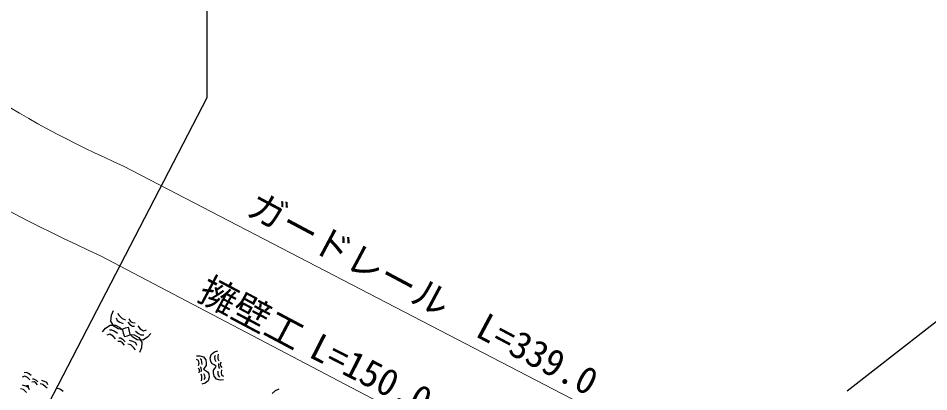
# Model space of a CAD drawing. Units: millimetres, scale not verified. Extents: x 40000 to 680000, y 20000 to 380000.
# Drawn here: x 404152 to 465562, y 315355 to 340555 of the extents above; entities that cross this region are included whole.
import ezdxf
from ezdxf.enums import TextEntityAlignment as Align

# ---------------------------------------------------------------- set-up
doc = ezdxf.new("R2010")
doc.units = ezdxf.units.MM
doc.header["$LTSCALE"] = 1000
for name, color, linetype, lineweight in [('M-BGD', 7, 'Continuous', 25), ('M-STR-HTXT', 7, 'Continuous', 13), ('M-STR-STRC', 7, 'Continuous', 25)]:
    doc.layers.add(name, color=color, linetype=linetype, lineweight=lineweight)
doc.styles.add('ＭＳ ゴシック', font='')
doc.styles.get('ＭＳ ゴシック').set_extended_font_data('MS Gothic')

msp = doc.modelspace()

# ---------------------------------------------------------------- linework, layer by layer
at = {"layer": 'M-BGD'}
for p, q in [((410435, 320521), (410573, 320845)), ((410850, 320631), (410968, 320498)), ((467336, 321078), (460055, 315398)), ((410394, 320129), (410435, 320521)), ((410594, 319790), (410394, 320129)), ((410752, 320344), (410818, 320156)), ((410818, 320156), (411001, 320043)), ((410968, 320498), (411169, 320288)), ((411001, 320043), (411230, 319963)), ((411169, 320288), (411379, 320220)), ((411550, 320045), (411670, 319902)), ((411613, 320276), (411735, 320106)), ((411735, 320106), (411863, 320018)), ((411863, 320018), (412049, 320008)), ((409838, 319393), (410038, 319650)), ((410038, 319650), (410348, 319855)), ((410475, 319522), (410298, 319514)), ((410348, 319855), (410713, 319848)), ((410631, 319435), (410475, 319522)), ((410897, 319604), (410594, 319790)), ((410842, 319285), (410631, 319435)), ((410713, 319848), (411007, 319685)), ((411143, 319566), (410897, 319604)), ((411007, 319685), (411183, 319529)), ((411368, 319636), (411143, 319566)), ((411183, 319529), (411228, 319316)), ((411588, 319683), (411368, 319636)), ((411663, 319437), (411588, 319683)), ((411700, 319214), (411663, 319437)), ((411670, 319902), (411866, 319782)), ((411866, 319782), (411985, 319778)), ((412063, 319452), (412275, 319287)), ((412210, 319805), (412370, 319611)), ((412370, 319611), (412603, 319468)), ((412603, 319468), (412812, 319540)), ((410321, 319247), (410123, 319169)), ((410553, 319118), (410321, 319247)), ((410715, 318938), (410553, 319118)), ((411059, 318747), (410879, 318748)), ((411046, 318975), (410931, 318973)), ((411240, 318867), (411046, 318975)), ((411187, 318667), (411059, 318747)), ((411228, 319316), (411311, 319082)), ((411363, 318733), (411240, 318867)), ((411311, 319082), (411521, 319136)), ((411521, 319136), (411736, 319214)), ((411893, 318758), (411668, 318826)), ((411875, 319046), (411700, 319214)), ((411736, 319214), (411976, 319187)), ((412172, 318864), (411875, 319046)), ((412074, 318657), (411893, 318758)), ((411976, 319187), (412276, 319020)), ((412549, 318841), (412172, 318864)), ((412275, 319287), (412433, 319191)), ((412276, 319020), (412483, 318700)), ((412433, 319191), (412616, 319191)), ((412878, 319039), (412549, 318841)), ((413097, 319295), (412878, 319039)), ((411311, 318508), (411187, 318667)), ((411741, 318515), (411535, 318572)), ((411944, 318320), (411741, 318515)), ((412063, 318196), (411944, 318320)), ((412146, 318478), (412074, 318657)), ((412460, 318320), (412340, 318001)), ((412483, 318700), (412460, 318320)), ((417386, 318042), (417611, 318123)), ((416179, 317778), (416400, 317785)), ((416312, 317462), (416185, 317532)), ((416400, 317785), (416641, 317711)), ((416522, 317501), (416441, 317590)), ((416545, 317382), (416522, 317501)), ((416641, 317711), (416796, 317518)), ((416796, 317518), (416838, 317293)), ((417097, 317625), (417173, 317881)), ((417144, 317388), (417097, 317625)), ((417173, 317881), (417386, 318042)), ((417445, 317803), (417382, 317682)), ((417382, 317682), (417411, 317540)), ((417411, 317540), (417477, 317389)), ((417621, 317766), (417610, 317569)), ((417610, 317569), (417673, 317434)), ((417633, 317887), (417621, 317766)), ((416370, 316860), (416293, 316954)), ((416345, 317285), (416312, 317462)), ((416321, 317122), (416345, 317285)), ((416484, 316965), (416433, 317025)), ((416512, 316817), (416484, 316965)), ((416558, 317206), (416545, 317382)), ((416741, 317018), (416655, 316873)), ((416833, 317134), (416741, 317018)), ((416838, 317293), (416833, 317134)), ((417239, 317249), (417144, 317388)), ((417378, 317169), (417239, 317249)), ((417323, 316810), (417416, 316931)), ((417503, 317082), (417378, 317169)), ((417416, 316931), (417503, 317082)), ((417665, 317268), (417650, 317142)), ((417650, 317142), (417681, 316990)), ((417681, 316990), (417734, 316929)), ((417809, 317343), (417781, 317204)), ((417781, 317204), (417797, 317100)), ((417797, 317100), (417878, 317004)), ((404590, 316414), (404425, 316341)), ((404709, 316651), (404561, 316638)), ((404789, 316313), (404590, 316414)), ((404844, 316583), (404709, 316651)), ((404932, 316167), (404789, 316313)), ((405027, 316464), (404844, 316583)), ((416355, 316625), (416384, 316759)), ((416384, 316759), (416370, 316860)), ((416545, 316403), (416485, 316535)), ((416495, 316695), (416512, 316817)), ((416531, 316213), (416545, 316403)), ((416655, 316873), (416774, 316787)), ((416738, 316429), (416676, 316576)), ((416701, 316175), (416764, 316291)), ((416764, 316291), (416738, 316429)), ((416774, 316787), (416908, 316708)), ((416908, 316708), (416998, 316572)), ((417040, 316343), (416963, 316096)), ((416998, 316572), (417040, 316343)), ((417320, 316645), (417323, 316810)), ((417367, 316414), (417320, 316645)), ((417530, 316216), (417367, 316414)), ((417608, 316739), (417624, 316558)), ((417624, 316558), (417649, 316435)), ((417649, 316435), (417734, 316345)), ((417851, 316829), (417829, 316661)), ((417829, 316661), (417866, 316479)), ((417866, 316479), (417998, 316408)), ((404656, 315744), (404433, 315803)), ((404838, 315650), (404656, 315744)), ((404914, 315476), (404838, 315650)), ((405229, 316018), (405078, 316013)), ((405210, 316210), (405113, 316205)), ((405378, 316126), (405210, 316210)), ((405339, 315956), (405229, 316018)), ((405450, 315826), (405339, 315956)), ((405485, 316018), (405378, 316126)), ((405812, 315847), (405636, 315888)), ((405931, 316057), (405739, 316106)), ((405989, 315690), (405812, 315847)), ((406087, 315979), (405931, 316057)), ((406094, 315590), (405989, 315690)), ((406154, 315830), (406087, 315979)), ((416518, 316097), (416531, 316213)), ((416754, 315943), (416536, 315868)), ((416963, 316096), (416754, 315943)), ((417780, 316144), (417530, 316216)), ((418008, 316154), (417780, 316144)), ((404514, 315500), (404310, 315550)), ((404720, 315314), (404514, 315500)), ((406866, 315567), (406718, 315554)), ((407001, 315499), (406866, 315567)), ((407184, 315380), (407001, 315499)), ((421280, 315238), (421509, 315445)), ((421509, 315445), (421759, 315561))]:
    msp.add_line(p, q, dxfattribs=at)
msp.add_circle((404778, 315739), 49.7, dxfattribs=at)
at = {"layer": 'M-STR-HTXT'}
for p, q in [((411243, 330580), (449141, 310922)), ((409698, 324536), (447981, 304428))]:
    msp.add_line(p, q, dxfattribs=at)
for centre, radius, start, end in [((440732, 397156), 72815, 228.12407, 246.10983), ((456097, 427038), 112514, 230.7598, 245.64525)]:
    msp.add_arc(centre, radius, start, end, dxfattribs=at)
at = {"layer": 'M-STR-STRC'}
for p, q in [((416891, 335215), (416891, 341215)), ((385708, 274928), (416891, 335215))]:
    msp.add_line(p, q, dxfattribs=at)

# ---------------------------------------------------------------- texts
at = {"layer": 'M-STR-HTXT', "style": 'ＭＳ ゴシック'}
for s, rotation, p in [('ガードレール\u3000L=339.0', 332, (419182, 326872)), ('擁壁工', 332, (415902, 321140)), ('L=150.0', 333, (423410, 317259))]:
    msp.add_text(s, height=1833, rotation=rotation, dxfattribs=at).set_placement(p, align=Align.BOTTOM_LEFT)

doc.saveas('drawing.dxf')
